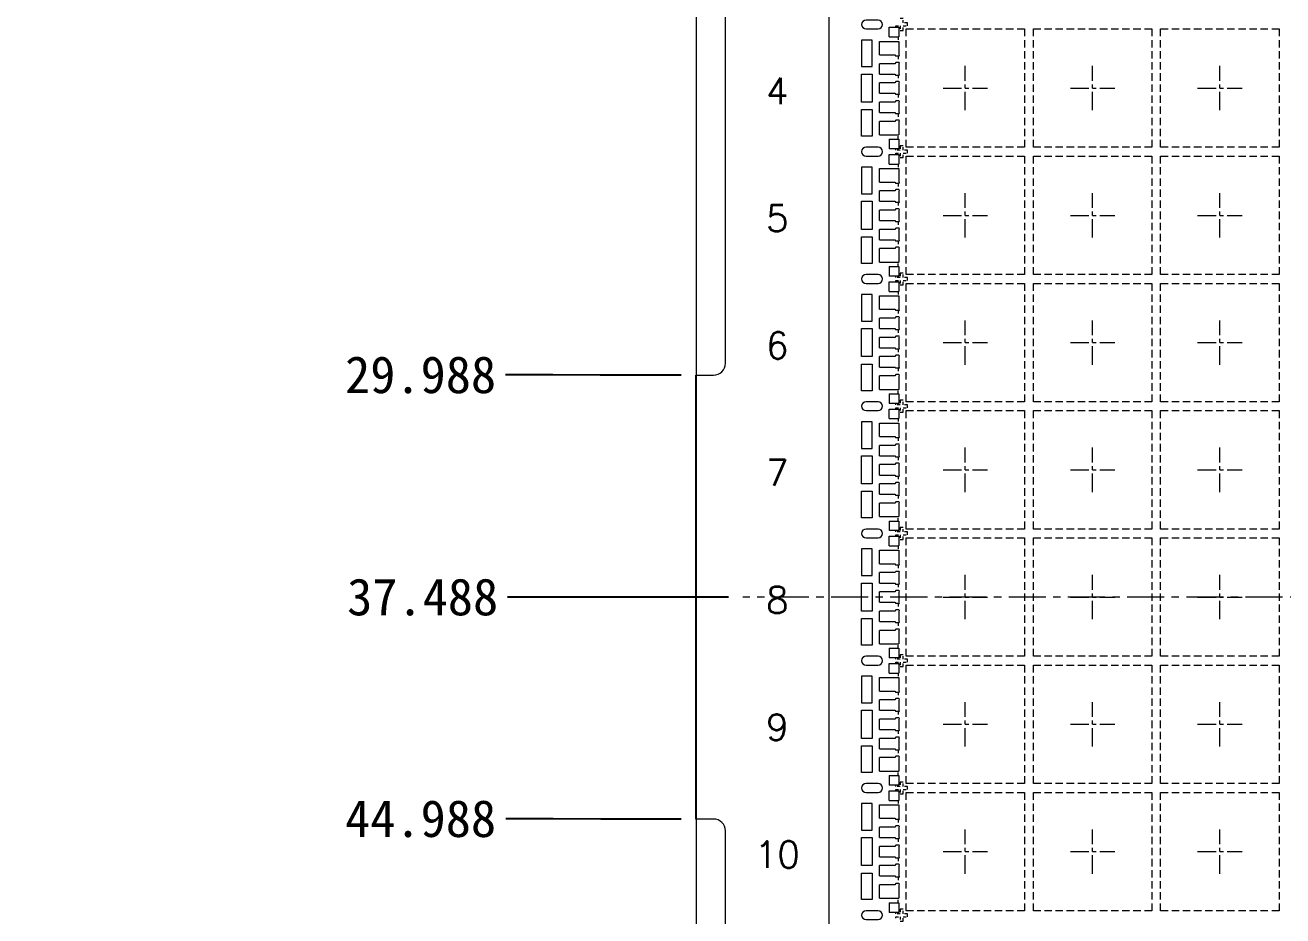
# Model space of a CAD drawing. Header units: millimetres. Extents: x -176 to -53, y -166 to -6.
# Drawn here: x -174.37 to -131.89, y -66.21 to -36.11 of the extents above; entities that cross this region are included whole.
import ezdxf

# ---------------------------------------------------------------- set-up
doc = ezdxf.new("R2010")
doc.units = ezdxf.units.MM
for name, pattern in [('CENTER', [2, 1.25, -0.25, 0.25, -0.25]), ('DASHED', [0.75, 0.5, -0.25]), ('HIDDEN', [0.375, 0.25, -0.125])]:
    doc.linetypes.add(name, pattern=pattern)
doc.layers.get('Defpoints').update_dxf_attribs({"lineweight": 18})
for name, color, linetype, lineweight in [('1', 7, 'Continuous', 18), ('1D', 4, 'Continuous', 18), ('Pkg', 2, 'DASHED', 9)]:
    doc.layers.add(name, color=color, linetype=linetype, lineweight=lineweight)
doc.layers.add('中心线', color=1, linetype='CENTER')
doc.layers.add('标注', color=4, linetype='Continuous')
doc.styles.add('宋体', font='SimSun.ttf')
doc.dimstyles.new('St. ZB', dxfattribs={"dimtxt": 1.25, "dimasz": 0.8, "dimexe": 0.3, "dimexo": 0.2, "dimgap": 0.3, "dimtad": 0, "dimdec": 3, "dimzin": 0, "dimdsep": 46, "dimtxsty": '宋体', "dimcen": 0.09, "dimdle": 1.6, "dimclrd": 7, "dimclre": 1, "dimclrt": 256, "dimadec": 0, "dimazin": 0, "dimtfac": 1, "dimtdec": 3, "dimtmove": 0, "dimatfit": 3, "dimfxl": 1, "dimtolj": 1, "dimtzin": 0, "dimarcsym": 0})

# ---------------------------------------------------------------- blocks, each defined once
blk = doc.blocks.new('*D39')
at = {"layer": 'Defpoints', "color": 0, "transparency": 16777216}
for p in [(1736.59, 712.452), (1725.654, 682.471), (1732.083, 682.464)]:
    blk.add_point(p, dxfattribs=at)
at = {"layer": '标注', "color": 1, "linetype": 'Continuous', "lineweight": -2, "transparency": 16777216}
for p, q in [((1727.254, 682.471), (1725.654, 682.471)), ((1728.854, 682.464), (1727.254, 682.471)), ((1731.583, 682.464), (1728.854, 682.464))]:
    blk.add_line(p, q, dxfattribs=at)
at = {"layer": '标注', "lineweight": 5, "transparency": 16777216, "insert": (1722.785, 682.471), "char_height": 1.25, "attachment_point": 5, "style": '宋体'}
blk.add_mtext('\\A1;29.988', dxfattribs=at)
blk = doc.blocks.new('*D40')
at = {"layer": 'Defpoints', "color": 0, "transparency": 16777216}
for p in [(1736.59, 712.452), (1725.668, 667.471), (1732.083, 667.464)]:
    blk.add_point(p, dxfattribs=at)
at = {"layer": '标注', "color": 1, "linetype": 'Continuous', "lineweight": -2, "transparency": 16777216}
for p, q in [((1727.268, 667.471), (1725.668, 667.471)), ((1728.868, 667.464), (1727.268, 667.471)), ((1731.583, 667.464), (1728.868, 667.464))]:
    blk.add_line(p, q, dxfattribs=at)
at = {"layer": '标注', "lineweight": 5, "transparency": 16777216, "insert": (1722.785, 667.471), "char_height": 1.25, "attachment_point": 5, "style": '宋体'}
blk.add_mtext('\\A1;44.988', dxfattribs=at)
blk = doc.blocks.new('*D41')
at = {"layer": 'Defpoints', "color": 0, "transparency": 16777216}
for p in [(1736.59, 712.452), (1725.717, 674.962), (1733.682, 674.964)]:
    blk.add_point(p, dxfattribs=at)
at = {"layer": '标注', "color": 1, "linetype": 'Continuous', "lineweight": -2, "transparency": 16777216}
for p, q in [((1727.317, 674.962), (1725.717, 674.962)), ((1728.917, 674.964), (1727.317, 674.962)), ((1733.182, 674.964), (1728.917, 674.964))]:
    blk.add_line(p, q, dxfattribs=at)
at = {"layer": '标注', "lineweight": 5, "transparency": 16777216, "insert": (1722.855, 674.962), "char_height": 1.25, "attachment_point": 5, "style": '宋体'}
blk.add_mtext('\\A1;37.488', dxfattribs=at)
blk = doc.blocks.new('*D42')
at = {"layer": 'Defpoints', "color": 0, "transparency": 16777216}
for p in [(1736.59, 712.452), (1726.074, 638.978), (1732.588, 638.964)]:
    blk.add_point(p, dxfattribs=at)
at = {"layer": '标注', "color": 1, "linetype": 'Continuous', "lineweight": -2, "transparency": 16777216}
for p, q in [((1727.674, 638.978), (1726.074, 638.978)), ((1729.274, 638.964), (1727.674, 638.978)), ((1732.088, 638.964), (1729.274, 638.964))]:
    blk.add_line(p, q, dxfattribs=at)
at = {"layer": '标注', "lineweight": 5, "transparency": 16777216, "insert": (1717.413, 638.978), "char_height": 1.25, "attachment_point": 5, "style": '宋体'}
blk.add_mtext('\\A1;73.4880%%p0.300 TAPE', dxfattribs=at)
blk = doc.blocks.new('*D43')
at = {"layer": 'Defpoints', "color": 0, "transparency": 16777216}
for p in [(1736.59, 712.452), (1733.083, 635.964), (1726.185, 635.95)]:
    blk.add_point(p, dxfattribs=at)
at = {"layer": '标注', "color": 1, "linetype": 'Continuous', "lineweight": -2, "transparency": 16777216}
for p, q in [((1729.385, 635.964), (1727.785, 635.95)), ((1732.583, 635.964), (1729.385, 635.964)), ((1727.785, 635.95), (1726.185, 635.95))]:
    blk.add_line(p, q, dxfattribs=at)
at = {"layer": '标注', "lineweight": 5, "transparency": 16777216, "insert": (1723.326, 635.95), "char_height": 1.25, "attachment_point": 5, "style": '宋体'}
blk.add_mtext('\\A1;76.488', dxfattribs=at)
blk = doc.blocks.new('*D50')
at = {"layer": 'Defpoints', "color": 0, "transparency": 16777216}
for p in [(1736.59, 712.452), (1725.668, 647.464), (1732.083, 647.464)]:
    blk.add_point(p, dxfattribs=at)
at = {"layer": '标注', "color": 1, "lineweight": -2, "transparency": 16777216}
blk.add_line((1731.583, 647.464), (1725.668, 647.464), dxfattribs=at)
at = {"layer": '标注', "lineweight": 5, "transparency": 16777216, "insert": (1722.781, 647.464), "char_height": 1.25, "attachment_point": 5, "style": '宋体'}
blk.add_mtext('\\A1;64.988', dxfattribs=at)

msp = doc.modelspace()

# ---------------------------------------------------------------- linework, layer by layer
at = {"color": 1, "linetype": 'CENTER', "lineweight": 5, "ltscale": 0.5}
for p, q in [((-142.6178, -38.9891), (-142.6178, -37.4891)), ((-138.3178, -38.9891), (-138.3178, -37.4891)), ((-134.0178, -38.9891), (-134.0178, -37.4891)), ((-143.3678, -38.2391), (-141.8678, -38.2391)), ((-139.0678, -38.2391), (-137.5678, -38.2391)), ((-134.7678, -38.2391), (-133.2678, -38.2391)), ((-142.6178, -43.2891), (-142.6178, -41.7891)), ((-138.3178, -43.2891), (-138.3178, -41.7891)), ((-134.0178, -43.2891), (-134.0178, -41.7891)), ((-143.3678, -42.5391), (-141.8678, -42.5391)), ((-139.0678, -42.5391), (-137.5678, -42.5391)), ((-134.7678, -42.5391), (-133.2678, -42.5391)), ((-142.6178, -47.5891), (-142.6178, -46.0891)), ((-138.3178, -47.5891), (-138.3178, -46.0891)), ((-134.0178, -47.5891), (-134.0178, -46.0891)), ((-143.3678, -46.8391), (-141.8678, -46.8391)), ((-139.0678, -46.8391), (-137.5678, -46.8391)), ((-134.7678, -46.8391), (-133.2678, -46.8391)), ((-142.6178, -51.8891), (-142.6178, -50.3891)), ((-138.3178, -51.8891), (-138.3178, -50.3891)), ((-134.0178, -51.8891), (-134.0178, -50.3891)), ((-143.3678, -51.1391), (-141.8678, -51.1391)), ((-139.0678, -51.1391), (-137.5678, -51.1391)), ((-134.7678, -51.1391), (-133.2678, -51.1391)), ((-142.6178, -56.1891), (-142.6178, -54.6891)), ((-138.3178, -56.1891), (-138.3178, -54.6891)), ((-134.0178, -56.1891), (-134.0178, -54.6891)), ((-143.3678, -55.4391), (-141.8678, -55.4391)), ((-139.0678, -55.4391), (-137.5678, -55.4391)), ((-134.7678, -55.4391), (-133.2678, -55.4391)), ((-142.6178, -60.4891), (-142.6178, -58.9891)), ((-138.3178, -60.4891), (-138.3178, -58.9891)), ((-134.0178, -60.4891), (-134.0178, -58.9891)), ((-143.3678, -59.7391), (-141.8678, -59.7391)), ((-139.0678, -59.7391), (-137.5678, -59.7391)), ((-134.7678, -59.7391), (-133.2678, -59.7391)), ((-142.6178, -64.7891), (-142.6178, -63.2891)), ((-138.3178, -64.7891), (-138.3178, -63.2891)), ((-134.0178, -64.7891), (-134.0178, -63.2891)), ((-143.3678, -64.0391), (-141.8678, -64.0391)), ((-139.0678, -64.0391), (-137.5678, -64.0391)), ((-134.7678, -64.0391), (-133.2678, -64.0391))]:
    msp.add_line(p, q, dxfattribs=at)
at = {"layer": '1'}
for p, q in [((-150.7178, -47.5391), (-150.7178, -28.3391)), ((-151.7178, -62.9391), (-151.7178, -47.9391)), ((-151.7178, -47.9391), (-151.1178, -47.9391)), ((-151.1178, -62.9391), (-151.7178, -62.9391)), ((-150.7178, -82.5391), (-150.7178, -63.3391))]:
    msp.add_line(p, q, dxfattribs=at)
at = {"layer": '1', "linetype": 'Continuous', "lineweight": 5}
for p, q in [((-145.1878, -36.5091), (-145.1878, -36.1841)), ((-145.1878, -36.5091), (-144.8628, -36.5091)), ((-145.5178, -36.6591), (-144.8628, -36.6591)), ((-145.5178, -37.1141), (-144.9915, -37.1141)), ((-144.9915, -37.1141), (-144.9678, -37.1591)), ((-144.9678, -37.3691), (-144.9915, -37.4141)), ((-144.8628, -37.1591), (-144.9678, -37.1591)), ((-144.8628, -37.3691), (-144.9678, -37.3691)), ((-144.9915, -37.4141), (-145.5178, -37.4141)), ((-145.5178, -37.7641), (-144.9915, -37.7641)), ((-144.9915, -37.7641), (-144.9678, -37.8091)), ((-144.9915, -38.0641), (-145.5178, -38.0641)), ((-144.9678, -38.0191), (-144.9915, -38.0641)), ((-144.8628, -37.8091), (-144.9678, -37.8091)), ((-144.8628, -38.0191), (-144.9678, -38.0191)), ((-145.5178, -38.4141), (-144.9915, -38.4141)), ((-144.9915, -38.4141), (-144.9678, -38.4591)), ((-144.8628, -38.4591), (-144.9678, -38.4591)), ((-144.9915, -38.7141), (-145.5178, -38.7141)), ((-145.5178, -39.0641), (-144.9915, -39.0641)), ((-144.9678, -38.6691), (-144.9915, -38.7141)), ((-144.9915, -39.0641), (-144.9678, -39.1091)), ((-144.8628, -38.6691), (-144.9678, -38.6691)), ((-144.9915, -39.3641), (-145.5178, -39.3641)), ((-144.9678, -39.3191), (-144.9915, -39.3641)), ((-144.8628, -39.1091), (-144.9678, -39.1091)), ((-144.8628, -39.3191), (-144.9678, -39.3191)), ((-145.5178, -39.8191), (-144.8628, -39.8191)), ((-145.1878, -39.9691), (-145.1878, -40.2941)), ((-145.1878, -39.9691), (-144.8628, -39.9691)), ((-145.1878, -40.8091), (-145.1878, -40.4841)), ((-145.5178, -40.9591), (-144.8628, -40.9591)), ((-145.1878, -40.8091), (-144.8628, -40.8091)), ((-145.5178, -41.4141), (-144.9915, -41.4141)), ((-144.9915, -41.4141), (-144.9678, -41.4591)), ((-144.8628, -41.4591), (-144.9678, -41.4591)), ((-144.9915, -41.7141), (-145.5178, -41.7141)), ((-144.9678, -41.6691), (-144.9915, -41.7141)), ((-144.8628, -41.6691), (-144.9678, -41.6691)), ((-145.5178, -42.0641), (-144.9915, -42.0641)), ((-144.9915, -42.3641), (-145.5178, -42.3641)), ((-144.9915, -42.0641), (-144.9678, -42.1091)), ((-144.9678, -42.3191), (-144.9915, -42.3641)), ((-144.8628, -42.1091), (-144.9678, -42.1091)), ((-144.8628, -42.3191), (-144.9678, -42.3191)), ((-145.5178, -42.7141), (-144.9915, -42.7141)), ((-144.9915, -42.7141), (-144.9678, -42.7591)), ((-144.8628, -42.7591), (-144.9678, -42.7591)), ((-144.9915, -43.0141), (-145.5178, -43.0141)), ((-144.9678, -42.9691), (-144.9915, -43.0141)), ((-144.8628, -42.9691), (-144.9678, -42.9691)), ((-145.5178, -43.3641), (-144.9915, -43.3641)), ((-144.9915, -43.6641), (-145.5178, -43.6641)), ((-144.9915, -43.3641), (-144.9678, -43.4091)), ((-144.9678, -43.6191), (-144.9915, -43.6641)), ((-144.8628, -43.4091), (-144.9678, -43.4091)), ((-144.8628, -43.6191), (-144.9678, -43.6191)), ((-145.5178, -44.1191), (-144.8628, -44.1191)), ((-145.1878, -44.2691), (-145.1878, -44.5941)), ((-145.1878, -44.2691), (-144.8628, -44.2691)), ((-145.1878, -45.1091), (-145.1878, -44.7841)), ((-145.5178, -45.2591), (-144.8628, -45.2591)), ((-145.1878, -45.1091), (-144.8628, -45.1091)), ((-145.5178, -45.7141), (-144.9915, -45.7141)), ((-144.9915, -45.7141), (-144.9678, -45.7591)), ((-144.8628, -45.7591), (-144.9678, -45.7591)), ((-144.9915, -46.0141), (-145.5178, -46.0141)), ((-144.9678, -45.9691), (-144.9915, -46.0141)), ((-144.8628, -45.9691), (-144.9678, -45.9691)), ((-145.5178, -46.3641), (-144.9915, -46.3641)), ((-144.9915, -46.6641), (-145.5178, -46.6641)), ((-144.9915, -46.3641), (-144.9678, -46.4091)), ((-144.9678, -46.6191), (-144.9915, -46.6641)), ((-144.8628, -46.4091), (-144.9678, -46.4091)), ((-144.8628, -46.6191), (-144.9678, -46.6191)), ((-145.5178, -47.0141), (-144.9915, -47.0141)), ((-144.9915, -47.0141), (-144.9678, -47.0591)), ((-144.8628, -47.0591), (-144.9678, -47.0591)), ((-144.9915, -47.3141), (-145.5178, -47.3141)), ((-144.9678, -47.2691), (-144.9915, -47.3141)), ((-144.8628, -47.2691), (-144.9678, -47.2691)), ((-145.5178, -47.6641), (-144.9915, -47.6641)), ((-144.9915, -47.9641), (-145.5178, -47.9641)), ((-144.9915, -47.6641), (-144.9678, -47.7091)), ((-144.9678, -47.9191), (-144.9915, -47.9641)), ((-144.8628, -47.7091), (-144.9678, -47.7091)), ((-144.8628, -47.9191), (-144.9678, -47.9191)), ((-145.5178, -48.4191), (-144.8628, -48.4191)), ((-145.1878, -48.5691), (-145.1878, -48.8941)), ((-145.1878, -48.5691), (-144.8628, -48.5691)), ((-145.1878, -49.4091), (-145.1878, -49.0841)), ((-145.5178, -49.5591), (-144.8628, -49.5591)), ((-145.1878, -49.4091), (-144.8628, -49.4091)), ((-145.5178, -50.0141), (-144.9915, -50.0141)), ((-144.9915, -50.0141), (-144.9678, -50.0591)), ((-144.8628, -50.0591), (-144.9678, -50.0591)), ((-144.9915, -50.3141), (-145.5178, -50.3141)), ((-144.9678, -50.2691), (-144.9915, -50.3141)), ((-144.8628, -50.2691), (-144.9678, -50.2691)), ((-145.5178, -50.6641), (-144.9915, -50.6641)), ((-144.9915, -50.9641), (-145.5178, -50.9641)), ((-144.9915, -50.6641), (-144.9678, -50.7091)), ((-144.9678, -50.9191), (-144.9915, -50.9641)), ((-144.8628, -50.7091), (-144.9678, -50.7091)), ((-144.8628, -50.9191), (-144.9678, -50.9191)), ((-145.5178, -51.3141), (-144.9915, -51.3141)), ((-144.9915, -51.3141), (-144.9678, -51.3591)), ((-144.8628, -51.3591), (-144.9678, -51.3591)), ((-144.9915, -51.6141), (-145.5178, -51.6141)), ((-144.9678, -51.5691), (-144.9915, -51.6141)), ((-144.8628, -51.5691), (-144.9678, -51.5691)), ((-145.5178, -51.9641), (-144.9915, -51.9641)), ((-144.9915, -51.9641), (-144.9678, -52.0091)), ((-144.9678, -52.2191), (-144.9915, -52.2641)), ((-144.8628, -52.0091), (-144.9678, -52.0091)), ((-144.8628, -52.2191), (-144.9678, -52.2191)), ((-144.9915, -52.2641), (-145.5178, -52.2641)), ((-145.5178, -52.7191), (-144.8628, -52.7191)), ((-145.1878, -52.8691), (-145.1878, -53.1941)), ((-145.1878, -52.8691), (-144.8628, -52.8691)), ((-145.1878, -53.7091), (-145.1878, -53.3841)), ((-145.5178, -53.8591), (-144.8628, -53.8591)), ((-145.1878, -53.7091), (-144.8628, -53.7091)), ((-145.5178, -54.3141), (-144.9915, -54.3141)), ((-144.9915, -54.3141), (-144.9678, -54.3591)), ((-144.8628, -54.3591), (-144.9678, -54.3591)), ((-144.9915, -54.6141), (-145.5178, -54.6141)), ((-144.9678, -54.5691), (-144.9915, -54.6141)), ((-144.8628, -54.5691), (-144.9678, -54.5691)), ((-145.5178, -54.9641), (-144.9915, -54.9641)), ((-144.9915, -54.9641), (-144.9678, -55.0091)), ((-144.9678, -55.2191), (-144.9915, -55.2641)), ((-144.8628, -55.0091), (-144.9678, -55.0091)), ((-144.8628, -55.2191), (-144.9678, -55.2191)), ((-144.9915, -55.2641), (-145.5178, -55.2641)), ((-145.5178, -55.6141), (-144.9915, -55.6141)), ((-144.9915, -55.6141), (-144.9678, -55.6591)), ((-144.9915, -55.9141), (-145.5178, -55.9141)), ((-144.9678, -55.8691), (-144.9915, -55.9141)), ((-144.8628, -55.6591), (-144.9678, -55.6591)), ((-144.8628, -55.8691), (-144.9678, -55.8691)), ((-145.5178, -56.2641), (-144.9915, -56.2641)), ((-144.9915, -56.2641), (-144.9678, -56.3091)), ((-144.8628, -56.3091), (-144.9678, -56.3091)), ((-144.9915, -56.5641), (-145.5178, -56.5641)), ((-144.9678, -56.5191), (-144.9915, -56.5641)), ((-144.8628, -56.5191), (-144.9678, -56.5191)), ((-145.5178, -57.0191), (-144.8628, -57.0191)), ((-145.1878, -57.1691), (-145.1878, -57.4941)), ((-145.1878, -57.1691), (-144.8628, -57.1691)), ((-145.1878, -58.0091), (-145.1878, -57.6841)), ((-145.5178, -58.1591), (-144.8628, -58.1591)), ((-145.1878, -58.0091), (-144.8628, -58.0091)), ((-145.5178, -58.6141), (-144.9915, -58.6141)), ((-144.9915, -58.6141), (-144.9678, -58.6591)), ((-144.9915, -58.9141), (-145.5178, -58.9141)), ((-144.9678, -58.8691), (-144.9915, -58.9141)), ((-144.8628, -58.6591), (-144.9678, -58.6591)), ((-144.8628, -58.8691), (-144.9678, -58.8691)), ((-145.5178, -59.2641), (-144.9915, -59.2641)), ((-144.9915, -59.2641), (-144.9678, -59.3091)), ((-144.8628, -59.3091), (-144.9678, -59.3091)), ((-144.9915, -59.5641), (-145.5178, -59.5641)), ((-144.9678, -59.5191), (-144.9915, -59.5641)), ((-144.8628, -59.5191), (-144.9678, -59.5191)), ((-145.5178, -59.9141), (-144.9915, -59.9141)), ((-144.9915, -60.2141), (-145.5178, -60.2141)), ((-144.9915, -59.9141), (-144.9678, -59.9591)), ((-144.9678, -60.1691), (-144.9915, -60.2141)), ((-144.8628, -59.9591), (-144.9678, -59.9591)), ((-144.8628, -60.1691), (-144.9678, -60.1691)), ((-145.5178, -60.5641), (-144.9915, -60.5641)), ((-144.9915, -60.5641), (-144.9678, -60.6091)), ((-144.8628, -60.6091), (-144.9678, -60.6091)), ((-144.9915, -60.8641), (-145.5178, -60.8641)), ((-144.9678, -60.8191), (-144.9915, -60.8641)), ((-144.8628, -60.8191), (-144.9678, -60.8191)), ((-145.5178, -61.3191), (-144.8628, -61.3191)), ((-145.1878, -61.4691), (-145.1878, -61.7941)), ((-145.1878, -61.4691), (-144.8628, -61.4691)), ((-145.1878, -62.3091), (-145.1878, -61.9841)), ((-145.1878, -62.3091), (-144.8628, -62.3091)), ((-145.5178, -62.4591), (-144.8628, -62.4591)), ((-145.5178, -62.9141), (-144.9915, -62.9141)), ((-144.9915, -63.2141), (-145.5178, -63.2141)), ((-144.9915, -62.9141), (-144.9678, -62.9591)), ((-144.9678, -63.1691), (-144.9915, -63.2141)), ((-144.8628, -62.9591), (-144.9678, -62.9591)), ((-144.8628, -63.1691), (-144.9678, -63.1691)), ((-145.5178, -63.5641), (-144.9915, -63.5641)), ((-144.9915, -63.5641), (-144.9678, -63.6091)), ((-144.8628, -63.6091), (-144.9678, -63.6091)), ((-144.9915, -63.8641), (-145.5178, -63.8641)), ((-144.9678, -63.8191), (-144.9915, -63.8641)), ((-144.8628, -63.8191), (-144.9678, -63.8191)), ((-145.5178, -64.2141), (-144.9915, -64.2141)), ((-144.9915, -64.5141), (-145.5178, -64.5141)), ((-144.9915, -64.2141), (-144.9678, -64.2591)), ((-144.9678, -64.4691), (-144.9915, -64.5141)), ((-144.8628, -64.2591), (-144.9678, -64.2591)), ((-144.8628, -64.4691), (-144.9678, -64.4691)), ((-145.5178, -64.8641), (-144.9915, -64.8641)), ((-144.9915, -64.8641), (-144.9678, -64.9091)), ((-144.8628, -64.9091), (-144.9678, -64.9091)), ((-144.9915, -65.1641), (-145.5178, -65.1641)), ((-144.9678, -65.1191), (-144.9915, -65.1641)), ((-144.8628, -65.1191), (-144.9678, -65.1191)), ((-145.5178, -65.6191), (-144.8628, -65.6191)), ((-145.1878, -65.7691), (-145.1878, -66.0941)), ((-145.1878, -65.7691), (-144.8628, -65.7691))]:
    msp.add_line(p, q, dxfattribs=at)
at = {"layer": '1', "lineweight": 5}
for p, q in [((-145.5178, -37.1141), (-145.5178, -36.6591)), ((-145.5178, -37.7641), (-145.5178, -37.4141)), ((-145.5178, -38.4141), (-145.5178, -38.0641)), ((-145.5178, -39.0641), (-145.5178, -38.7141)), ((-145.5178, -39.8191), (-145.5178, -39.3641)), ((-145.5178, -41.4141), (-145.5178, -40.9591)), ((-145.5178, -42.0641), (-145.5178, -41.7141)), ((-145.5178, -42.7141), (-145.5178, -42.3641)), ((-145.5178, -43.3641), (-145.5178, -43.0141)), ((-145.5178, -44.1191), (-145.5178, -43.6641)), ((-145.5178, -45.7141), (-145.5178, -45.2591)), ((-145.5178, -46.3641), (-145.5178, -46.0141)), ((-145.5178, -47.0141), (-145.5178, -46.6641)), ((-145.5178, -47.6641), (-145.5178, -47.3141)), ((-145.5178, -48.4191), (-145.5178, -47.9641)), ((-145.5178, -50.0141), (-145.5178, -49.5591)), ((-145.5178, -50.6641), (-145.5178, -50.3141)), ((-145.5178, -51.3141), (-145.5178, -50.9641)), ((-145.5178, -51.9641), (-145.5178, -51.6141)), ((-145.5178, -52.7191), (-145.5178, -52.2641)), ((-145.5178, -54.3141), (-145.5178, -53.8591)), ((-145.5178, -54.9641), (-145.5178, -54.6141)), ((-145.5178, -55.6141), (-145.5178, -55.2641)), ((-145.5178, -56.2641), (-145.5178, -55.9141)), ((-145.5178, -57.0191), (-145.5178, -56.5641)), ((-145.5178, -58.6141), (-145.5178, -58.1591)), ((-145.5178, -59.2641), (-145.5178, -58.9141)), ((-145.5178, -59.9141), (-145.5178, -59.5641)), ((-145.5178, -60.5641), (-145.5178, -60.2141)), ((-145.5178, -61.3191), (-145.5178, -60.8641)), ((-145.5178, -62.9141), (-145.5178, -62.4591)), ((-145.5178, -63.5641), (-145.5178, -63.2141)), ((-145.5178, -64.2141), (-145.5178, -63.8641)), ((-145.5178, -64.8641), (-145.5178, -64.5141)), ((-145.5178, -65.6191), (-145.5178, -65.1641))]:
    msp.add_line(p, q, dxfattribs=at)
at = {"layer": '1', "lineweight": 5, "ltscale": 10}
for points in [[(-145.5628, -35.9391), (-145.9678, -35.9391, 1), (-145.9678, -36.2391), (-145.5628, -36.2391, 1)], [(-145.5628, -40.2391), (-145.9678, -40.2391, 1), (-145.9678, -40.5391), (-145.5628, -40.5391, 1)], [(-145.5628, -44.5391), (-145.9678, -44.5391, 1), (-145.9678, -44.8391), (-145.5628, -44.8391, 1)], [(-145.5628, -48.8391), (-145.9678, -48.8391, 1), (-145.9678, -49.1391), (-145.5628, -49.1391, 1)], [(-145.5628, -53.1391), (-145.9678, -53.1391, 1), (-145.9678, -53.4391), (-145.5628, -53.4391, 1)], [(-145.5628, -57.4391), (-145.9678, -57.4391, 1), (-145.9678, -57.7391), (-145.5628, -57.7391, 1)], [(-145.5628, -61.7391), (-145.9678, -61.7391, 1), (-145.9678, -62.0391), (-145.5628, -62.0391, 1)], [(-145.5628, -66.0391), (-145.9678, -66.0391, 1), (-145.9678, -66.3391), (-145.5628, -66.3391, 1)]]:
    msp.add_lwpolyline(points, format="xyb", close=True, dxfattribs=at)
at = {"layer": '1', "linetype": 'Continuous', "lineweight": 5}
for points in [[(-145.1878, -36.1841), (-144.8628, -36.1841), (-144.8628, -36.5091)], [(-144.8628, -36.6591), (-144.8628, -37.1091)], [(-144.8628, -37.4191), (-144.8628, -37.7591)], [(-144.8628, -38.0691), (-144.8628, -38.4091)], [(-144.8628, -38.7191), (-144.8628, -39.0591)], [(-144.8628, -39.3691), (-144.8628, -39.8191)], [(-144.8628, -39.9691), (-144.8628, -40.2941), (-145.1878, -40.2941)], [(-145.1878, -40.4841), (-144.8628, -40.4841), (-144.8628, -40.8091)], [(-144.8628, -40.9591), (-144.8628, -41.4091)], [(-144.8628, -41.7191), (-144.8628, -42.0591)], [(-144.8628, -42.3691), (-144.8628, -42.7091)], [(-144.8628, -43.0191), (-144.8628, -43.3591)], [(-144.8628, -43.6691), (-144.8628, -44.1191)], [(-144.8628, -44.2691), (-144.8628, -44.5941), (-145.1878, -44.5941)], [(-145.1878, -44.7841), (-144.8628, -44.7841), (-144.8628, -45.1091)], [(-144.8628, -45.2591), (-144.8628, -45.7091)], [(-144.8628, -46.0191), (-144.8628, -46.3591)], [(-144.8628, -46.6691), (-144.8628, -47.0091)], [(-144.8628, -47.3191), (-144.8628, -47.6591)], [(-144.8628, -47.9691), (-144.8628, -48.4191)], [(-144.8628, -48.5691), (-144.8628, -48.8941), (-145.1878, -48.8941)], [(-145.1878, -49.0841), (-144.8628, -49.0841), (-144.8628, -49.4091)], [(-144.8628, -49.5591), (-144.8628, -50.0091)], [(-144.8628, -50.3191), (-144.8628, -50.6591)], [(-144.8628, -50.9691), (-144.8628, -51.3091)], [(-144.8628, -51.6191), (-144.8628, -51.9591)], [(-144.8628, -52.2691), (-144.8628, -52.7191)], [(-144.8628, -52.8691), (-144.8628, -53.1941), (-145.1878, -53.1941)], [(-145.1878, -53.3841), (-144.8628, -53.3841), (-144.8628, -53.7091)], [(-144.8628, -53.8591), (-144.8628, -54.3091)], [(-144.8628, -54.6191), (-144.8628, -54.9591)], [(-144.8628, -55.2691), (-144.8628, -55.6091)], [(-144.8628, -55.9191), (-144.8628, -56.2591)], [(-144.8628, -56.5691), (-144.8628, -57.0191)], [(-144.8628, -57.1691), (-144.8628, -57.4941), (-145.1878, -57.4941)], [(-145.1878, -57.6841), (-144.8628, -57.6841), (-144.8628, -58.0091)], [(-144.8628, -58.1591), (-144.8628, -58.6091)], [(-144.8628, -58.9191), (-144.8628, -59.2591)], [(-144.8628, -59.5691), (-144.8628, -59.9091)], [(-144.8628, -60.2191), (-144.8628, -60.5591)], [(-144.8628, -60.8691), (-144.8628, -61.3191)], [(-144.8628, -61.4691), (-144.8628, -61.7941), (-145.1878, -61.7941)], [(-145.1878, -61.9841), (-144.8628, -61.9841), (-144.8628, -62.3091)], [(-144.8628, -62.4591), (-144.8628, -62.9091)], [(-144.8628, -63.2191), (-144.8628, -63.5591)], [(-144.8628, -63.8691), (-144.8628, -64.2091)], [(-144.8628, -64.5191), (-144.8628, -64.8591)], [(-144.8628, -65.1691), (-144.8628, -65.6191)], [(-144.8628, -65.7691), (-144.8628, -66.0941), (-145.1878, -66.0941)]]:
    msp.add_lwpolyline(points, dxfattribs=at)
at = {"layer": '1', "lineweight": 5, "ltscale": 10}
for points in [[(-146.1178, -37.5141), (-145.7678, -37.5141), (-145.7678, -36.6141), (-146.1178, -36.6141)], [(-146.1178, -37.7641), (-145.7678, -37.7641), (-145.7678, -38.7141), (-146.1178, -38.7141)], [(-145.7678, -38.9641), (-145.7678, -39.8641), (-146.1178, -39.8641), (-146.1178, -38.9641)], [(-146.1178, -41.8141), (-145.7678, -41.8141), (-145.7678, -40.9141), (-146.1178, -40.9141)], [(-146.1178, -42.0641), (-145.7678, -42.0641), (-145.7678, -43.0141), (-146.1178, -43.0141)], [(-145.7678, -43.2641), (-145.7678, -44.1641), (-146.1178, -44.1641), (-146.1178, -43.2641)], [(-146.1178, -46.1141), (-145.7678, -46.1141), (-145.7678, -45.2141), (-146.1178, -45.2141)], [(-146.1178, -46.3641), (-145.7678, -46.3641), (-145.7678, -47.3141), (-146.1178, -47.3141)], [(-145.7678, -47.5641), (-145.7678, -48.4641), (-146.1178, -48.4641), (-146.1178, -47.5641)], [(-146.1178, -50.4141), (-145.7678, -50.4141), (-145.7678, -49.5141), (-146.1178, -49.5141)], [(-146.1178, -50.6641), (-145.7678, -50.6641), (-145.7678, -51.6141), (-146.1178, -51.6141)], [(-145.7678, -51.8641), (-145.7678, -52.7641), (-146.1178, -52.7641), (-146.1178, -51.8641)], [(-146.1178, -54.7141), (-145.7678, -54.7141), (-145.7678, -53.8141), (-146.1178, -53.8141)], [(-146.1178, -54.9641), (-145.7678, -54.9641), (-145.7678, -55.9141), (-146.1178, -55.9141)], [(-145.7678, -56.1641), (-145.7678, -57.0641), (-146.1178, -57.0641), (-146.1178, -56.1641)], [(-146.1178, -59.0141), (-145.7678, -59.0141), (-145.7678, -58.1141), (-146.1178, -58.1141)], [(-146.1178, -59.2641), (-145.7678, -59.2641), (-145.7678, -60.2141), (-146.1178, -60.2141)], [(-145.7678, -60.4641), (-145.7678, -61.3641), (-146.1178, -61.3641), (-146.1178, -60.4641)], [(-146.1178, -63.3141), (-145.7678, -63.3141), (-145.7678, -62.4141), (-146.1178, -62.4141)], [(-146.1178, -63.5641), (-145.7678, -63.5641), (-145.7678, -64.5141), (-146.1178, -64.5141)], [(-145.7678, -64.7641), (-145.7678, -65.6641), (-146.1178, -65.6641), (-146.1178, -64.7641)]]:
    msp.add_lwpolyline(points, close=True, dxfattribs=at)
at = {"layer": '1'}
for centre, radius, start, end in [((-144.8628, -37.1341), 0.025, 270, 90), ((-144.8628, -37.3941), 0.025, 270, 90), ((-144.8628, -37.7841), 0.025, 270, 90), ((-144.8628, -38.0441), 0.025, 270, 90), ((-144.8628, -38.4341), 0.025, 270, 90), ((-144.8628, -38.6941), 0.025, 270, 90), ((-144.8628, -39.0841), 0.025, 270, 90), ((-144.8628, -39.3441), 0.025, 270, 90), ((-144.8628, -41.4341), 0.025, 270, 90), ((-144.8628, -41.6941), 0.025, 270, 90), ((-144.8628, -42.0841), 0.025, 270, 90), ((-144.8628, -42.3441), 0.025, 270, 90), ((-144.8628, -42.7341), 0.025, 270, 90), ((-144.8628, -42.9941), 0.025, 270, 90), ((-144.8628, -43.3841), 0.025, 270, 90), ((-144.8628, -43.6441), 0.025, 270, 90), ((-144.8628, -45.7341), 0.025, 270, 90), ((-144.8628, -45.9941), 0.025, 270, 90), ((-144.8628, -46.3841), 0.025, 270, 90), ((-144.8628, -46.6441), 0.025, 270, 90), ((-144.8628, -47.0341), 0.025, 270, 90), ((-151.1178, -47.5391), 0.4, 270, 360), ((-144.8628, -47.2941), 0.025, 270, 90), ((-144.8628, -47.6841), 0.025, 270, 90), ((-144.8628, -47.9441), 0.025, 270, 90), ((-144.8628, -50.0341), 0.025, 270, 90), ((-144.8628, -50.2941), 0.025, 270, 90), ((-144.8628, -50.6841), 0.025, 270, 90), ((-144.8628, -50.9441), 0.025, 270, 90), ((-144.8628, -51.3341), 0.025, 270, 90), ((-144.8628, -51.5941), 0.025, 270, 90), ((-144.8628, -51.9841), 0.025, 270, 90), ((-144.8628, -52.2441), 0.025, 270, 90), ((-144.8628, -54.3341), 0.025, 270, 90), ((-144.8628, -54.5941), 0.025, 270, 90), ((-144.8628, -54.9841), 0.025, 270, 90), ((-144.8628, -55.2441), 0.025, 270, 90), ((-144.8628, -55.6341), 0.025, 270, 90), ((-144.8628, -55.8941), 0.025, 270, 90), ((-144.8628, -56.2841), 0.025, 270, 90), ((-144.8628, -56.5441), 0.025, 270, 90), ((-144.8628, -58.6341), 0.025, 270, 90), ((-144.8628, -58.8941), 0.025, 270, 90), ((-144.8628, -59.2841), 0.025, 270, 90), ((-144.8628, -59.5441), 0.025, 270, 90), ((-144.8628, -59.9341), 0.025, 270, 90), ((-144.8628, -60.1941), 0.025, 270, 90), ((-144.8628, -60.5841), 0.025, 270, 90), ((-144.8628, -60.8441), 0.025, 270, 90), ((-151.1178, -63.3391), 0.4, 0, 90), ((-144.8628, -62.9341), 0.025, 270, 90), ((-144.8628, -63.1941), 0.025, 270, 90), ((-144.8628, -63.5841), 0.025, 270, 90), ((-144.8628, -63.8441), 0.025, 270, 90), ((-144.8628, -64.2341), 0.025, 270, 90), ((-144.8628, -64.4941), 0.025, 270, 90), ((-144.8628, -64.8841), 0.025, 270, 90), ((-144.8628, -65.1441), 0.025, 270, 90)]:
    msp.add_arc(centre, radius, start, end, dxfattribs=at)
at = {"layer": '1D', "elevation": 0}
msp.add_lwpolyline([(-70.4263, -19.4391), (-151.7121, -19.4391), (-151.7121, -91.4391), (-70.4263, -91.4391)], dxfattribs=at)
at = {"layer": '1D', "color": 1, "lineweight": 5}
msp.add_lwpolyline([(-75.2178, -90.4391), (-147.2178, -90.4391), (-147.2178, -20.4391), (-75.2178, -20.4391)], dxfattribs=at)
at = {"layer": '1D', "color": 4, "linetype": 'HIDDEN', "lineweight": 5, "ltscale": 0.3}
for points in [[(-144.9678, -36.1841), (-144.9678, -36.1391), (-144.8178, -36.1391), (-144.8178, -36.2891), (-144.7178, -36.2891), (-144.7178, -36.1391), (-144.5678, -36.1391), (-144.5678, -36.0391), (-144.7178, -36.0391), (-144.7178, -35.8891), (-144.8178, -35.8891)], [(-144.8878, -36.5091), (-144.8878, -36.6591)], [(-144.8878, -37.1591), (-144.8878, -37.3691)], [(-144.8878, -37.8091), (-144.8878, -38.0191)], [(-144.8878, -38.4591), (-144.8878, -38.6691)], [(-144.8878, -39.1091), (-144.8878, -39.3191)], [(-144.8878, -39.9691), (-144.8878, -39.8191)], [(-144.9678, -40.4841), (-144.9678, -40.4391), (-144.8178, -40.4391), (-144.8178, -40.5891), (-144.7178, -40.5891), (-144.7178, -40.4391), (-144.5678, -40.4391), (-144.5678, -40.3391), (-144.7178, -40.3391), (-144.7178, -40.1891), (-144.8178, -40.1891)], [(-144.8178, -40.1891), (-144.8178, -40.3391), (-144.9678, -40.3391), (-144.9678, -40.2941)], [(-144.8878, -40.8091), (-144.8878, -40.9591)], [(-144.8878, -41.4591), (-144.8878, -41.6691)], [(-144.8878, -42.1091), (-144.8878, -42.3191)], [(-144.8878, -42.7591), (-144.8878, -42.9691)], [(-144.8878, -43.4091), (-144.8878, -43.6191)], [(-144.8878, -44.2691), (-144.8878, -44.1191)], [(-144.9678, -44.7841), (-144.9678, -44.7391), (-144.8178, -44.7391), (-144.8178, -44.8891), (-144.7178, -44.8891), (-144.7178, -44.7391), (-144.5678, -44.7391), (-144.5678, -44.6391), (-144.7178, -44.6391), (-144.7178, -44.4891), (-144.8178, -44.4891)], [(-144.8178, -44.4891), (-144.8178, -44.6391), (-144.9678, -44.6391), (-144.9678, -44.5941)], [(-144.8878, -45.1091), (-144.8878, -45.2591)], [(-144.8878, -45.7591), (-144.8878, -45.9691)], [(-144.8878, -46.4091), (-144.8878, -46.6191)], [(-144.8878, -47.0591), (-144.8878, -47.2691)], [(-144.8878, -47.7091), (-144.8878, -47.9191)], [(-144.8878, -48.5691), (-144.8878, -48.4191)], [(-144.9678, -49.0841), (-144.9678, -49.0391), (-144.8178, -49.0391), (-144.8178, -49.1891), (-144.7178, -49.1891), (-144.7178, -49.0391), (-144.5678, -49.0391), (-144.5678, -48.9391), (-144.7178, -48.9391), (-144.7178, -48.7891), (-144.8178, -48.7891)], [(-144.8178, -48.7891), (-144.8178, -48.9391), (-144.9678, -48.9391), (-144.9678, -48.8941)], [(-144.8878, -49.4091), (-144.8878, -49.5591)], [(-144.8878, -50.0591), (-144.8878, -50.2691)], [(-144.8878, -50.7091), (-144.8878, -50.9191)], [(-144.8878, -51.3591), (-144.8878, -51.5691)], [(-144.8878, -52.0091), (-144.8878, -52.2191)], [(-144.9678, -53.3841), (-144.9678, -53.3391), (-144.8178, -53.3391), (-144.8178, -53.4891), (-144.7178, -53.4891), (-144.7178, -53.3391), (-144.5678, -53.3391), (-144.5678, -53.2391), (-144.7178, -53.2391), (-144.7178, -53.0891), (-144.8178, -53.0891)], [(-144.8178, -53.0891), (-144.8178, -53.2391), (-144.9678, -53.2391), (-144.9678, -53.1941)], [(-144.8878, -52.8691), (-144.8878, -52.7191)], [(-144.8878, -53.7091), (-144.8878, -53.8591)], [(-144.8878, -54.3591), (-144.8878, -54.5691)], [(-144.8878, -55.0091), (-144.8878, -55.2191)], [(-144.8878, -55.6591), (-144.8878, -55.8691)], [(-144.8878, -56.3091), (-144.8878, -56.5191)], [(-144.8878, -57.1691), (-144.8878, -57.0191)], [(-144.9678, -57.6841), (-144.9678, -57.6391), (-144.8178, -57.6391), (-144.8178, -57.7891), (-144.7178, -57.7891), (-144.7178, -57.6391), (-144.5678, -57.6391), (-144.5678, -57.5391), (-144.7178, -57.5391), (-144.7178, -57.3891), (-144.8178, -57.3891)], [(-144.8178, -57.3891), (-144.8178, -57.5391), (-144.9678, -57.5391), (-144.9678, -57.4941)], [(-144.8878, -58.0091), (-144.8878, -58.1591)], [(-144.8878, -58.6591), (-144.8878, -58.8691)], [(-144.8878, -59.3091), (-144.8878, -59.5191)], [(-144.8878, -59.9591), (-144.8878, -60.1691)], [(-144.8878, -60.6091), (-144.8878, -60.8191)], [(-144.8878, -61.4691), (-144.8878, -61.3191)], [(-144.9678, -61.9841), (-144.9678, -61.9391), (-144.8178, -61.9391), (-144.8178, -62.0891), (-144.7178, -62.0891), (-144.7178, -61.9391), (-144.5678, -61.9391), (-144.5678, -61.8391), (-144.7178, -61.8391), (-144.7178, -61.6891), (-144.8178, -61.6891)], [(-144.8178, -61.6891), (-144.8178, -61.8391), (-144.9678, -61.8391), (-144.9678, -61.7941)], [(-144.8878, -62.3091), (-144.8878, -62.4591)], [(-144.8878, -62.9591), (-144.8878, -63.1691)], [(-144.8878, -63.6091), (-144.8878, -63.8191)], [(-144.8878, -64.2591), (-144.8878, -64.4691)], [(-144.8878, -64.9091), (-144.8878, -65.1191)], [(-144.8878, -65.7691), (-144.8878, -65.6191)], [(-144.9678, -66.2841), (-144.9678, -66.2391), (-144.8178, -66.2391), (-144.8178, -66.3891), (-144.7178, -66.3891), (-144.7178, -66.2391), (-144.5678, -66.2391), (-144.5678, -66.1391), (-144.7178, -66.1391), (-144.7178, -65.9891), (-144.8178, -65.9891)], [(-144.8178, -65.9891), (-144.8178, -66.1391), (-144.9678, -66.1391), (-144.9678, -66.0941)]]:
    msp.add_lwpolyline(points, dxfattribs=at)
at = {"layer": 'Pkg', "color": 2, "linetype": 'DASHED', "lineweight": 5, "ltscale": 0.5}
for points in [[(-144.6178, -36.2391), (-140.6178, -36.2391), (-140.6178, -40.2391), (-144.6178, -40.2391)], [(-140.3178, -36.2391), (-136.3178, -36.2391), (-136.3178, -40.2391), (-140.3178, -40.2391)], [(-136.0178, -36.2391), (-132.0178, -36.2391), (-132.0178, -40.2391), (-136.0178, -40.2391)], [(-144.6178, -40.5391), (-140.6178, -40.5391), (-140.6178, -44.5391), (-144.6178, -44.5391)], [(-140.3178, -40.5391), (-136.3178, -40.5391), (-136.3178, -44.5391), (-140.3178, -44.5391)], [(-136.0178, -40.5391), (-132.0178, -40.5391), (-132.0178, -44.5391), (-136.0178, -44.5391)], [(-144.6178, -44.8391), (-140.6178, -44.8391), (-140.6178, -48.8391), (-144.6178, -48.8391)], [(-140.3178, -44.8391), (-136.3178, -44.8391), (-136.3178, -48.8391), (-140.3178, -48.8391)], [(-136.0178, -44.8391), (-132.0178, -44.8391), (-132.0178, -48.8391), (-136.0178, -48.8391)], [(-144.6178, -49.1391), (-140.6178, -49.1391), (-140.6178, -53.1391), (-144.6178, -53.1391)], [(-140.3178, -49.1391), (-136.3178, -49.1391), (-136.3178, -53.1391), (-140.3178, -53.1391)], [(-136.0178, -49.1391), (-132.0178, -49.1391), (-132.0178, -53.1391), (-136.0178, -53.1391)], [(-144.6178, -53.4391), (-140.6178, -53.4391), (-140.6178, -57.4391), (-144.6178, -57.4391)], [(-140.3178, -53.4391), (-136.3178, -53.4391), (-136.3178, -57.4391), (-140.3178, -57.4391)], [(-136.0178, -53.4391), (-132.0178, -53.4391), (-132.0178, -57.4391), (-136.0178, -57.4391)], [(-144.6178, -57.7391), (-140.6178, -57.7391), (-140.6178, -61.7391), (-144.6178, -61.7391)], [(-140.3178, -57.7391), (-136.3178, -57.7391), (-136.3178, -61.7391), (-140.3178, -61.7391)], [(-136.0178, -57.7391), (-132.0178, -57.7391), (-132.0178, -61.7391), (-136.0178, -61.7391)], [(-144.6178, -62.0391), (-140.6178, -62.0391), (-140.6178, -66.0391), (-144.6178, -66.0391)], [(-140.3178, -62.0391), (-136.3178, -62.0391), (-136.3178, -66.0391), (-140.3178, -66.0391)], [(-136.0178, -62.0391), (-132.0178, -62.0391), (-132.0178, -66.0391), (-136.0178, -66.0391)]]:
    msp.add_lwpolyline(points, close=True, dxfattribs=at)
at = {"layer": '中心线', "lineweight": 5}
msp.add_line((-79.8986, -55.4391), (-150.1258, -55.4391), dxfattribs=at)

# ---------------------------------------------------------------- texts
at = {"layer": '标注', "lineweight": 5, "char_height": 0.892857, "attachment_point": 5, "style": '宋体'}
for s, insert in [('{\\Fsimplex|c134;4}', (-148.9678, -38.3384)), ('{\\Fsimplex|c134;5}', (-148.9678, -42.6384)), ('{\\Fsimplex|c134;6}', (-148.9678, -46.9384)), ('{\\Fsimplex|c134;7}', (-148.9678, -51.2384)), ('{\\Fsimplex|c134;8}', (-148.9678, -55.5384)), ('{\\Fsimplex|c134;9}', (-148.9678, -59.8384)), ('{\\Fsimplex|c134;10}', (-148.9678, -64.1384))]:
    msp.add_mtext(s, dxfattribs=dict(at, insert=insert))

# ---------------------------------------------------------------- dimensions: what is measured, and where the dimension line sits
at = {"layer": '标注', "lineweight": 5}
dim = msp.add_ordinate_dim(feature_location=(-151.2121, -91.4391), offset=(-6.5145, 0.0137), dtype=0, origin=(-147.2108, -17.9511), text='73.4880%%p0.300 TAPE', dimstyle='St. ZB', override={"dimexo": 0.5, "dimtxsty": '宋体', "dimsah": 1, "dimclrd": 1}, dxfattribs=at)
dim.commit()
dim.dimension.update_dxf_attribs({"geometry": '*D42', "text_midpoint": (-166.3877, -91.4254), "insert": (-1883.8005, -730.4036)})
for feature_location, offset, picture, middle in [((-151.7178, -82.9391), (-6.4146, 0), '*D50', (-161.0197, -82.9391)), ((-151.7178, -47.9391), (-6.4284, 0.0069), '*D39', (-161.0157, -47.9322)), ((-151.7178, -62.9391), (-6.4146, 0.0069), '*D40', (-161.0157, -62.9322)), ((-150.1188, -55.4391), (-7.9645, -0.0022), '*D41', (-160.9458, -55.4414)), ((-150.7178, -94.4391), (-6.8976, -0.0147), '*D43', (-160.4745, -94.4538))]:
    dim = msp.add_ordinate_dim(feature_location=feature_location, offset=offset, dtype=0, origin=(-147.2108, -17.9511), dimstyle='St. ZB', override={"dimexo": 0.5, "dimtxsty": '宋体', "dimsah": 1, "dimclrd": 1}, dxfattribs=at)
    dim.commit()
    dim.dimension.update_dxf_attribs({"geometry": picture, "text_midpoint": middle, "insert": (-1883.8005, -730.4036)})

doc.saveas('drawing.dxf')
